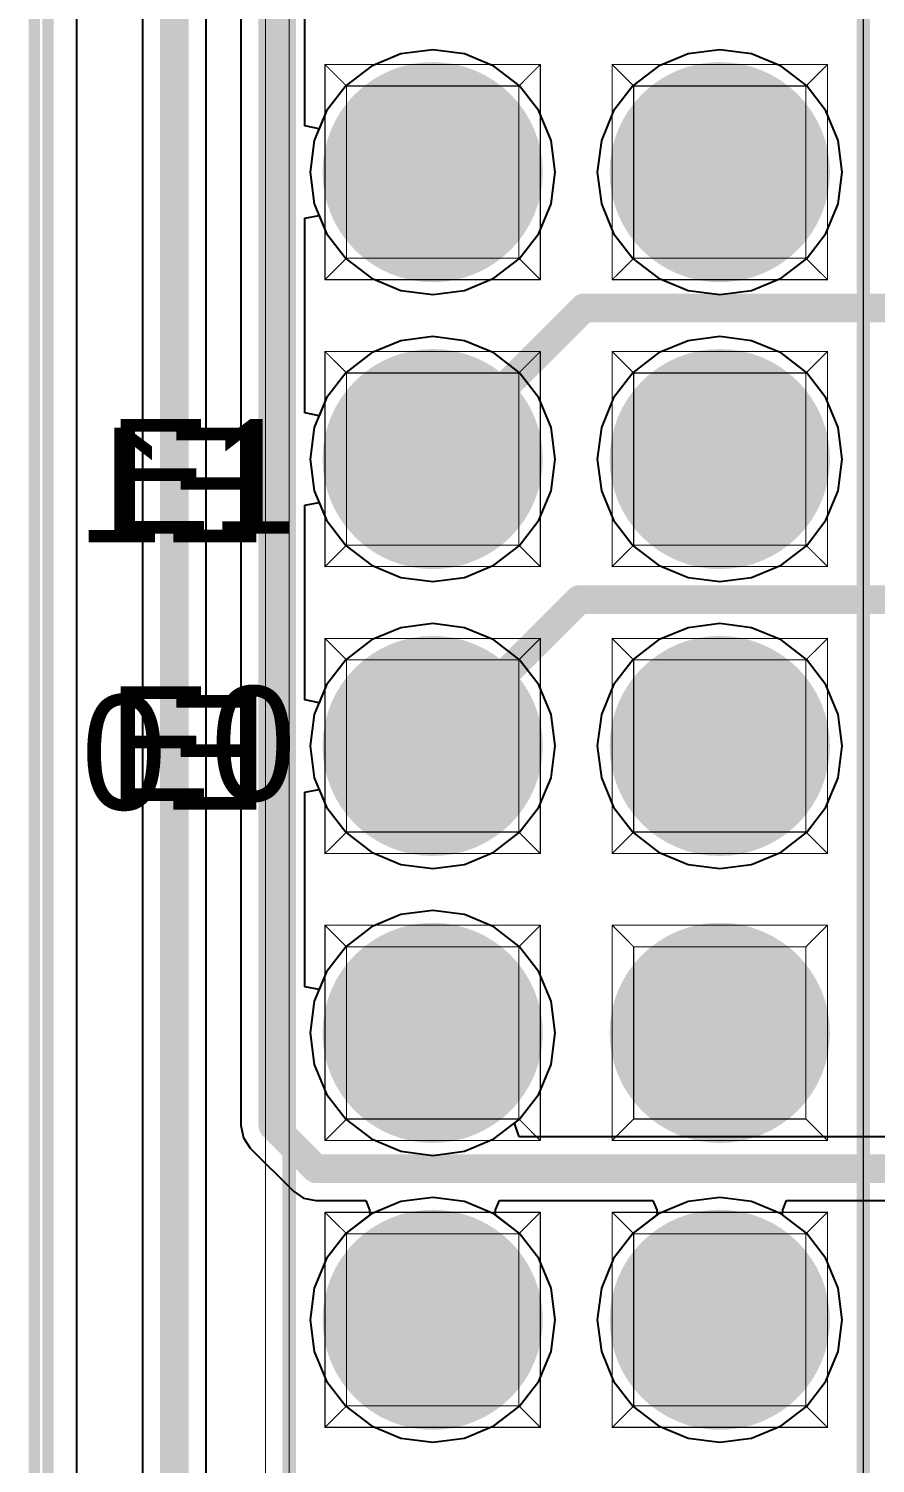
# Model space of a CAD drawing. Header units: millimetres. Extents: x 307 to 423, y 231 to 400.
# Drawn here: x 338.73 to 346.22, y 254.88 to 267.58 of the extents above; entities that cross this region are included whole.
import ezdxf

# ---------------------------------------------------------------- set-up
doc = ezdxf.new("R2010")
doc.units = ezdxf.units.MM
for name, color, linetype in [('BottomLayer', 5, 'Continuous'), ('BottomOverlay', 54, 'Continuous'), ('BottomSolder', 6, 'Continuous'), ('Mechanical1', 6, 'Continuous'), ('Mechanical14', 56, 'Continuous'), ('Mechanical16', 56, 'Continuous'), ('MidLayer1', 16, 'Continuous'), ('MidLayer2', 76, 'Continuous'), ('MultiLayer', 9, 'Continuous'), ('PadHoleLayer', 156, 'Continuous'), ('TopLayer', 1, 'Continuous'), ('TopOverlay', 2, 'Continuous'), ('TopSolder', 216, 'Continuous')]:
    doc.layers.add(name, color=color, linetype=linetype)

# ---------------------------------------------------------------- blocks, each defined once
blk = doc.blocks.new('CON_SAMTEC_TSW_135_07_X_D_468')
at = {"layer": 'BottomLayer', "const_width": 0.925}
for points in [[(22.398, 1.27, 1), (23.322, 1.27, 1)], [(24.938, 1.27, 1), (25.862, 1.27, 1)], [(27.478, 1.27, 1), (28.402, 1.27, 1)], [(30.018, 1.27, 1), (30.942, 1.27, 1)], [(32.558, 1.27, 1), (33.482, 1.27, 1)], [(22.398, -1.27, 1), (23.322, -1.27, 1)], [(24.938, -1.27, 1), (25.862, -1.27, 1)], [(27.478, -1.27, 1), (28.402, -1.27, 1)], [(30.018, -1.27, 1), (30.942, -1.27, 1)], [(32.558, -1.27, 1), (33.482, -1.27, 1)]]:
    blk.add_lwpolyline(points, format="xyb", close=True, dxfattribs=at)
at = {"layer": 'BottomSolder', "const_width": 0.975}
for points in [[(22.373, 1.27, 1), (23.347, 1.27, 1)], [(24.913, 1.27, 1), (25.887, 1.27, 1)], [(27.453, 1.27, 1), (28.427, 1.27, 1)], [(29.993, 1.27, 1), (30.967, 1.27, 1)], [(32.533, 1.27, 1), (33.507, 1.27, 1)], [(22.373, -1.27, 1), (23.347, -1.27, 1)], [(24.913, -1.27, 1), (25.887, -1.27, 1)], [(27.453, -1.27, 1), (28.427, -1.27, 1)], [(29.993, -1.27, 1), (30.967, -1.27, 1)], [(32.533, -1.27, 1), (33.507, -1.27, 1)]]:
    blk.add_lwpolyline(points, format="xyb", close=True, dxfattribs=at)
at = {"layer": 'Mechanical14', "const_width": 0.01}
for points in [[(44.45, 2.54), (-44.45, 2.54)], [(21.907, 0.318), (21.907, 2.223)], [(22.098, 2.032), (21.907, 2.223)], [(23.812, 2.223), (21.907, 2.223)], [(23.622, 2.032), (23.812, 2.223)], [(23.812, 0.318), (23.812, 2.223)], [(24.448, 0.318), (24.448, 2.223)], [(24.638, 2.032), (24.448, 2.223)], [(26.352, 2.223), (24.448, 2.223)], [(26.162, 2.032), (26.352, 2.223)], [(26.352, 0.318), (26.352, 2.223)], [(26.988, 0.318), (26.988, 2.223)], [(27.178, 2.032), (26.988, 2.223)], [(28.892, 2.223), (26.988, 2.223)], [(28.702, 2.032), (28.892, 2.223)], [(28.892, 0.318), (28.892, 2.223)], [(29.527, 0.318), (29.527, 2.223)], [(31.433, 2.223), (29.527, 2.223)], [(29.718, 2.032), (29.527, 2.223)], [(31.242, 2.032), (31.433, 2.223)], [(31.433, 0.318), (31.433, 2.223)], [(32.068, 0.318), (32.068, 2.223)], [(33.972, 2.223), (32.068, 2.223)], [(32.258, 2.032), (32.068, 2.223)], [(33.782, 2.032), (33.972, 2.223)], [(33.972, 0.318), (33.972, 2.223)], [(22.098, 0.508), (22.098, 2.032)], [(23.622, 2.032), (22.098, 2.032)], [(23.622, 0.508), (23.622, 2.032)], [(24.638, 0.508), (24.638, 2.032)], [(26.162, 2.032), (24.638, 2.032)], [(26.162, 0.508), (26.162, 2.032)], [(27.178, 0.508), (27.178, 2.032)], [(28.702, 2.032), (27.178, 2.032)], [(28.702, 0.508), (28.702, 2.032)], [(31.242, 2.032), (29.718, 2.032)], [(29.718, 0.508), (29.718, 2.032)], [(31.242, 0.508), (31.242, 2.032)], [(33.782, 2.032), (32.258, 2.032)], [(32.258, 0.508), (32.258, 2.032)], [(33.782, 0.508), (33.782, 2.032)], [(21.907, 0.318), (22.098, 0.508)], [(23.622, 0.508), (22.098, 0.508)], [(23.812, 0.318), (23.622, 0.508)], [(24.448, 0.318), (24.638, 0.508)], [(26.162, 0.508), (24.638, 0.508)], [(26.352, 0.318), (26.162, 0.508)], [(26.988, 0.318), (27.178, 0.508)], [(28.702, 0.508), (27.178, 0.508)], [(28.892, 0.318), (28.702, 0.508)], [(29.527, 0.318), (29.718, 0.508)], [(31.242, 0.508), (29.718, 0.508)], [(31.433, 0.318), (31.242, 0.508)], [(32.068, 0.318), (32.258, 0.508)], [(33.782, 0.508), (32.258, 0.508)], [(33.972, 0.318), (33.782, 0.508)], [(23.812, 0.318), (21.907, 0.318)], [(26.352, 0.318), (24.448, 0.318)], [(28.892, 0.318), (26.988, 0.318)], [(31.433, 0.318), (29.527, 0.318)], [(33.972, 0.318), (32.068, 0.318)], [(21.907, -2.223), (21.907, -0.318)], [(22.098, -0.508), (21.907, -0.318)], [(23.812, -0.318), (21.907, -0.318)], [(23.622, -0.508), (23.812, -0.318)], [(23.812, -2.223), (23.812, -0.318)], [(24.448, -2.223), (24.448, -0.318)], [(24.638, -0.508), (24.448, -0.318)], [(26.352, -0.318), (24.448, -0.318)], [(26.162, -0.508), (26.352, -0.318)], [(26.352, -2.223), (26.352, -0.318)], [(26.988, -2.223), (26.988, -0.318)], [(27.178, -0.508), (26.988, -0.318)], [(28.892, -0.318), (26.988, -0.318)], [(28.702, -0.508), (28.892, -0.318)], [(28.892, -2.223), (28.892, -0.318)], [(29.527, -2.223), (29.527, -0.318)], [(29.718, -0.508), (29.527, -0.318)], [(31.433, -0.318), (29.527, -0.318)], [(31.242, -0.508), (31.433, -0.318)], [(31.433, -2.223), (31.433, -0.318)], [(32.068, -2.223), (32.068, -0.318)], [(32.258, -0.508), (32.068, -0.318)], [(33.972, -0.318), (32.068, -0.318)], [(33.782, -0.508), (33.972, -0.318)], [(33.972, -2.223), (33.972, -0.318)], [(23.622, -0.508), (22.098, -0.508)], [(22.098, -2.032), (22.098, -0.508)], [(23.622, -2.032), (23.622, -0.508)], [(24.638, -2.032), (24.638, -0.508)], [(26.162, -0.508), (24.638, -0.508)], [(26.162, -2.032), (26.162, -0.508)], [(27.178, -2.032), (27.178, -0.508)], [(28.702, -0.508), (27.178, -0.508)], [(28.702, -2.032), (28.702, -0.508)], [(31.242, -0.508), (29.718, -0.508)], [(29.718, -2.032), (29.718, -0.508)], [(31.242, -2.032), (31.242, -0.508)], [(33.782, -0.508), (32.258, -0.508)], [(32.258, -2.032), (32.258, -0.508)], [(33.782, -2.032), (33.782, -0.508)], [(21.907, -2.223), (22.098, -2.032)], [(23.622, -2.032), (22.098, -2.032)], [(23.812, -2.223), (23.622, -2.032)], [(24.448, -2.223), (24.638, -2.032)], [(26.162, -2.032), (24.638, -2.032)], [(26.352, -2.223), (26.162, -2.032)], [(26.988, -2.223), (27.178, -2.032)], [(28.702, -2.032), (27.178, -2.032)], [(28.892, -2.223), (28.702, -2.032)], [(29.527, -2.223), (29.718, -2.032)], [(31.242, -2.032), (29.718, -2.032)], [(31.433, -2.223), (31.242, -2.032)], [(32.068, -2.223), (32.258, -2.032)], [(33.782, -2.032), (32.258, -2.032)], [(33.972, -2.223), (33.782, -2.032)], [(23.812, -2.223), (21.907, -2.223)], [(26.352, -2.223), (24.448, -2.223)], [(28.892, -2.223), (26.988, -2.223)], [(31.433, -2.223), (29.527, -2.223)], [(33.972, -2.223), (32.068, -2.223)], [(44.45, -2.54), (-44.45, -2.54)]]:
    blk.add_lwpolyline(points, dxfattribs=at)
at = {"layer": 'Mechanical14', "const_width": 0.005}
for points in [[(21.905, 2.223, 1), (21.91, 2.223, 1)], [(21.905, 2.223, 1), (21.91, 2.223, 1)], [(21.905, 2.223, 1), (21.91, 2.223, 1)], [(23.81, 2.223, 1), (23.815, 2.223, 1)], [(23.81, 2.223, 1), (23.815, 2.223, 1)], [(23.81, 2.223, 1), (23.815, 2.223, 1)], [(24.445, 2.223, 1), (24.45, 2.223, 1)], [(24.445, 2.223, 1), (24.45, 2.223, 1)], [(24.445, 2.223, 1), (24.45, 2.223, 1)], [(26.35, 2.223, 1), (26.355, 2.223, 1)], [(26.35, 2.223, 1), (26.355, 2.223, 1)], [(26.35, 2.223, 1), (26.355, 2.223, 1)], [(26.985, 2.223, 1), (26.99, 2.223, 1)], [(26.985, 2.223, 1), (26.99, 2.223, 1)], [(26.985, 2.223, 1), (26.99, 2.223, 1)], [(28.89, 2.223, 1), (28.895, 2.223, 1)], [(28.89, 2.223, 1), (28.895, 2.223, 1)], [(28.89, 2.223, 1), (28.895, 2.223, 1)], [(29.525, 2.223, 1), (29.53, 2.223, 1)], [(29.525, 2.223, 1), (29.53, 2.223, 1)], [(29.525, 2.223, 1), (29.53, 2.223, 1)], [(31.43, 2.223, 1), (31.435, 2.223, 1)], [(31.43, 2.223, 1), (31.435, 2.223, 1)], [(31.43, 2.223, 1), (31.435, 2.223, 1)], [(32.065, 2.223, 1), (32.07, 2.223, 1)], [(32.065, 2.223, 1), (32.07, 2.223, 1)], [(32.065, 2.223, 1), (32.07, 2.223, 1)], [(33.97, 2.223, 1), (33.975, 2.223, 1)], [(33.97, 2.223, 1), (33.975, 2.223, 1)], [(33.97, 2.223, 1), (33.975, 2.223, 1)], [(22.096, 2.032, 1), (22.1, 2.032, 1)], [(22.096, 2.032, 1), (22.1, 2.032, 1)], [(22.096, 2.032, 1), (22.1, 2.032, 1)], [(23.62, 2.032, 1), (23.624, 2.032, 1)], [(23.62, 2.032, 1), (23.624, 2.032, 1)], [(23.62, 2.032, 1), (23.624, 2.032, 1)], [(24.636, 2.032, 1), (24.64, 2.032, 1)], [(24.636, 2.032, 1), (24.64, 2.032, 1)], [(24.636, 2.032, 1), (24.64, 2.032, 1)], [(26.16, 2.032, 1), (26.164, 2.032, 1)], [(26.16, 2.032, 1), (26.164, 2.032, 1)], [(26.16, 2.032, 1), (26.164, 2.032, 1)], [(27.176, 2.032, 1), (27.18, 2.032, 1)], [(27.176, 2.032, 1), (27.18, 2.032, 1)], [(27.176, 2.032, 1), (27.18, 2.032, 1)], [(28.7, 2.032, 1), (28.704, 2.032, 1)], [(28.7, 2.032, 1), (28.704, 2.032, 1)], [(28.7, 2.032, 1), (28.704, 2.032, 1)], [(29.716, 2.032, 1), (29.72, 2.032, 1)], [(29.716, 2.032, 1), (29.72, 2.032, 1)], [(29.716, 2.032, 1), (29.72, 2.032, 1)], [(31.24, 2.032, 1), (31.244, 2.032, 1)], [(31.24, 2.032, 1), (31.244, 2.032, 1)], [(31.24, 2.032, 1), (31.244, 2.032, 1)], [(32.256, 2.032, 1), (32.26, 2.032, 1)], [(32.256, 2.032, 1), (32.26, 2.032, 1)], [(32.256, 2.032, 1), (32.26, 2.032, 1)], [(33.78, 2.032, 1), (33.784, 2.032, 1)], [(33.78, 2.032, 1), (33.784, 2.032, 1)], [(33.78, 2.032, 1), (33.784, 2.032, 1)], [(22.096, 0.508, 1), (22.1, 0.508, 1)], [(22.096, 0.508, 1), (22.1, 0.508, 1)], [(22.096, 0.508, 1), (22.1, 0.508, 1)], [(23.62, 0.508, 1), (23.624, 0.508, 1)], [(23.62, 0.508, 1), (23.624, 0.508, 1)], [(23.62, 0.508, 1), (23.624, 0.508, 1)], [(24.636, 0.508, 1), (24.64, 0.508, 1)], [(24.636, 0.508, 1), (24.64, 0.508, 1)], [(24.636, 0.508, 1), (24.64, 0.508, 1)], [(26.16, 0.508, 1), (26.164, 0.508, 1)], [(26.16, 0.508, 1), (26.164, 0.508, 1)], [(26.16, 0.508, 1), (26.164, 0.508, 1)], [(27.176, 0.508, 1), (27.18, 0.508, 1)], [(27.176, 0.508, 1), (27.18, 0.508, 1)], [(27.176, 0.508, 1), (27.18, 0.508, 1)], [(28.7, 0.508, 1), (28.704, 0.508, 1)], [(28.7, 0.508, 1), (28.704, 0.508, 1)], [(28.7, 0.508, 1), (28.704, 0.508, 1)], [(29.716, 0.508, 1), (29.72, 0.508, 1)], [(29.716, 0.508, 1), (29.72, 0.508, 1)], [(29.716, 0.508, 1), (29.72, 0.508, 1)], [(31.24, 0.508, 1), (31.244, 0.508, 1)], [(31.24, 0.508, 1), (31.244, 0.508, 1)], [(31.24, 0.508, 1), (31.244, 0.508, 1)], [(32.256, 0.508, 1), (32.26, 0.508, 1)], [(32.256, 0.508, 1), (32.26, 0.508, 1)], [(32.256, 0.508, 1), (32.26, 0.508, 1)], [(33.78, 0.508, 1), (33.784, 0.508, 1)], [(33.78, 0.508, 1), (33.784, 0.508, 1)], [(33.78, 0.508, 1), (33.784, 0.508, 1)], [(21.905, 0.318, 1), (21.91, 0.318, 1)], [(21.905, 0.318, 1), (21.91, 0.318, 1)], [(21.905, 0.318, 1), (21.91, 0.318, 1)], [(23.81, 0.318, 1), (23.815, 0.318, 1)], [(23.81, 0.318, 1), (23.815, 0.318, 1)], [(23.81, 0.318, 1), (23.815, 0.318, 1)], [(24.445, 0.318, 1), (24.45, 0.318, 1)], [(24.445, 0.318, 1), (24.45, 0.318, 1)], [(24.445, 0.318, 1), (24.45, 0.318, 1)], [(26.35, 0.318, 1), (26.355, 0.318, 1)], [(26.35, 0.318, 1), (26.355, 0.318, 1)], [(26.35, 0.318, 1), (26.355, 0.318, 1)], [(26.985, 0.318, 1), (26.99, 0.318, 1)], [(26.985, 0.318, 1), (26.99, 0.318, 1)], [(26.985, 0.318, 1), (26.99, 0.318, 1)], [(28.89, 0.318, 1), (28.895, 0.318, 1)], [(28.89, 0.318, 1), (28.895, 0.318, 1)], [(28.89, 0.318, 1), (28.895, 0.318, 1)], [(29.525, 0.318, 1), (29.53, 0.318, 1)], [(29.525, 0.318, 1), (29.53, 0.318, 1)], [(29.525, 0.318, 1), (29.53, 0.318, 1)], [(31.43, 0.318, 1), (31.435, 0.318, 1)], [(31.43, 0.318, 1), (31.435, 0.318, 1)], [(31.43, 0.318, 1), (31.435, 0.318, 1)], [(32.065, 0.318, 1), (32.07, 0.318, 1)], [(32.065, 0.318, 1), (32.07, 0.318, 1)], [(32.065, 0.318, 1), (32.07, 0.318, 1)], [(33.97, 0.318, 1), (33.975, 0.318, 1)], [(33.97, 0.318, 1), (33.975, 0.318, 1)], [(33.97, 0.318, 1), (33.975, 0.318, 1)], [(21.905, -0.318, 1), (21.91, -0.318, 1)], [(21.905, -0.318, 1), (21.91, -0.318, 1)], [(21.905, -0.318, 1), (21.91, -0.318, 1)], [(23.81, -0.318, 1), (23.815, -0.318, 1)], [(23.81, -0.318, 1), (23.815, -0.318, 1)], [(23.81, -0.318, 1), (23.815, -0.318, 1)], [(24.445, -0.318, 1), (24.45, -0.318, 1)], [(24.445, -0.318, 1), (24.45, -0.318, 1)], [(24.445, -0.318, 1), (24.45, -0.318, 1)], [(26.35, -0.318, 1), (26.355, -0.318, 1)], [(26.35, -0.318, 1), (26.355, -0.318, 1)], [(26.35, -0.318, 1), (26.355, -0.318, 1)], [(26.985, -0.318, 1), (26.99, -0.318, 1)], [(26.985, -0.318, 1), (26.99, -0.318, 1)], [(26.985, -0.318, 1), (26.99, -0.318, 1)], [(28.89, -0.318, 1), (28.895, -0.318, 1)], [(28.89, -0.318, 1), (28.895, -0.318, 1)], [(28.89, -0.318, 1), (28.895, -0.318, 1)], [(29.525, -0.318, 1), (29.53, -0.318, 1)], [(29.525, -0.318, 1), (29.53, -0.318, 1)], [(29.525, -0.318, 1), (29.53, -0.318, 1)], [(31.43, -0.318, 1), (31.435, -0.318, 1)], [(31.43, -0.318, 1), (31.435, -0.318, 1)], [(31.43, -0.318, 1), (31.435, -0.318, 1)], [(32.065, -0.318, 1), (32.07, -0.318, 1)], [(32.065, -0.318, 1), (32.07, -0.318, 1)], [(32.065, -0.318, 1), (32.07, -0.318, 1)], [(33.97, -0.318, 1), (33.975, -0.318, 1)], [(33.97, -0.318, 1), (33.975, -0.318, 1)], [(33.97, -0.318, 1), (33.975, -0.318, 1)], [(22.096, -0.508, 1), (22.1, -0.508, 1)], [(22.096, -0.508, 1), (22.1, -0.508, 1)], [(22.096, -0.508, 1), (22.1, -0.508, 1)], [(23.62, -0.508, 1), (23.624, -0.508, 1)], [(23.62, -0.508, 1), (23.624, -0.508, 1)], [(23.62, -0.508, 1), (23.624, -0.508, 1)], [(24.636, -0.508, 1), (24.64, -0.508, 1)], [(24.636, -0.508, 1), (24.64, -0.508, 1)], [(24.636, -0.508, 1), (24.64, -0.508, 1)], [(26.16, -0.508, 1), (26.164, -0.508, 1)], [(26.16, -0.508, 1), (26.164, -0.508, 1)], [(26.16, -0.508, 1), (26.164, -0.508, 1)], [(27.176, -0.508, 1), (27.18, -0.508, 1)], [(27.176, -0.508, 1), (27.18, -0.508, 1)], [(27.176, -0.508, 1), (27.18, -0.508, 1)], [(28.7, -0.508, 1), (28.704, -0.508, 1)], [(28.7, -0.508, 1), (28.704, -0.508, 1)], [(28.7, -0.508, 1), (28.704, -0.508, 1)], [(29.716, -0.508, 1), (29.72, -0.508, 1)], [(29.716, -0.508, 1), (29.72, -0.508, 1)], [(29.716, -0.508, 1), (29.72, -0.508, 1)], [(31.24, -0.508, 1), (31.244, -0.508, 1)], [(31.24, -0.508, 1), (31.244, -0.508, 1)], [(31.24, -0.508, 1), (31.244, -0.508, 1)], [(32.256, -0.508, 1), (32.26, -0.508, 1)], [(32.256, -0.508, 1), (32.26, -0.508, 1)], [(32.256, -0.508, 1), (32.26, -0.508, 1)], [(33.78, -0.508, 1), (33.784, -0.508, 1)], [(33.78, -0.508, 1), (33.784, -0.508, 1)], [(33.78, -0.508, 1), (33.784, -0.508, 1)], [(22.096, -2.032, 1), (22.1, -2.032, 1)], [(22.096, -2.032, 1), (22.1, -2.032, 1)], [(22.096, -2.032, 1), (22.1, -2.032, 1)], [(23.62, -2.032, 1), (23.624, -2.032, 1)], [(23.62, -2.032, 1), (23.624, -2.032, 1)], [(23.62, -2.032, 1), (23.624, -2.032, 1)], [(24.636, -2.032, 1), (24.64, -2.032, 1)], [(24.636, -2.032, 1), (24.64, -2.032, 1)], [(24.636, -2.032, 1), (24.64, -2.032, 1)], [(26.16, -2.032, 1), (26.164, -2.032, 1)], [(26.16, -2.032, 1), (26.164, -2.032, 1)], [(26.16, -2.032, 1), (26.164, -2.032, 1)], [(27.176, -2.032, 1), (27.18, -2.032, 1)], [(27.176, -2.032, 1), (27.18, -2.032, 1)], [(27.176, -2.032, 1), (27.18, -2.032, 1)], [(28.7, -2.032, 1), (28.704, -2.032, 1)], [(28.7, -2.032, 1), (28.704, -2.032, 1)], [(28.7, -2.032, 1), (28.704, -2.032, 1)], [(29.716, -2.032, 1), (29.72, -2.032, 1)], [(29.716, -2.032, 1), (29.72, -2.032, 1)], [(29.716, -2.032, 1), (29.72, -2.032, 1)], [(31.24, -2.032, 1), (31.244, -2.032, 1)], [(31.24, -2.032, 1), (31.244, -2.032, 1)], [(31.24, -2.032, 1), (31.244, -2.032, 1)], [(32.256, -2.032, 1), (32.26, -2.032, 1)], [(32.256, -2.032, 1), (32.26, -2.032, 1)], [(32.256, -2.032, 1), (32.26, -2.032, 1)], [(33.78, -2.032, 1), (33.784, -2.032, 1)], [(33.78, -2.032, 1), (33.784, -2.032, 1)], [(33.78, -2.032, 1), (33.784, -2.032, 1)], [(21.905, -2.223, 1), (21.91, -2.223, 1)], [(21.905, -2.223, 1), (21.91, -2.223, 1)], [(21.905, -2.223, 1), (21.91, -2.223, 1)], [(23.81, -2.223, 1), (23.815, -2.223, 1)], [(23.81, -2.223, 1), (23.815, -2.223, 1)], [(23.81, -2.223, 1), (23.815, -2.223, 1)], [(24.445, -2.223, 1), (24.45, -2.223, 1)], [(24.445, -2.223, 1), (24.45, -2.223, 1)], [(24.445, -2.223, 1), (24.45, -2.223, 1)], [(26.35, -2.223, 1), (26.355, -2.223, 1)], [(26.35, -2.223, 1), (26.355, -2.223, 1)], [(26.35, -2.223, 1), (26.355, -2.223, 1)], [(26.985, -2.223, 1), (26.99, -2.223, 1)], [(26.985, -2.223, 1), (26.99, -2.223, 1)], [(26.985, -2.223, 1), (26.99, -2.223, 1)], [(28.89, -2.223, 1), (28.895, -2.223, 1)], [(28.89, -2.223, 1), (28.895, -2.223, 1)], [(28.89, -2.223, 1), (28.895, -2.223, 1)], [(29.525, -2.223, 1), (29.53, -2.223, 1)], [(29.525, -2.223, 1), (29.53, -2.223, 1)], [(29.525, -2.223, 1), (29.53, -2.223, 1)], [(31.43, -2.223, 1), (31.435, -2.223, 1)], [(31.43, -2.223, 1), (31.435, -2.223, 1)], [(31.43, -2.223, 1), (31.435, -2.223, 1)], [(32.065, -2.223, 1), (32.07, -2.223, 1)], [(32.065, -2.223, 1), (32.07, -2.223, 1)], [(32.065, -2.223, 1), (32.07, -2.223, 1)], [(33.97, -2.223, 1), (33.975, -2.223, 1)], [(33.97, -2.223, 1), (33.975, -2.223, 1)], [(33.97, -2.223, 1), (33.975, -2.223, 1)]]:
    blk.add_lwpolyline(points, format="xyb", close=True, dxfattribs=at)
at = {"layer": 'Mechanical16', "const_width": 0.01}
blk.add_lwpolyline([(44.67, -2.75), (-44.67, -2.75)], dxfattribs=at)
at = {"layer": 'MidLayer1', "const_width": 0.925}
for points in [[(22.398, 1.27, 1), (23.322, 1.27, 1)], [(24.938, 1.27, 1), (25.862, 1.27, 1)], [(27.478, 1.27, 1), (28.402, 1.27, 1)], [(30.018, 1.27, 1), (30.942, 1.27, 1)], [(32.558, 1.27, 1), (33.482, 1.27, 1)], [(22.398, -1.27, 1), (23.322, -1.27, 1)], [(24.938, -1.27, 1), (25.862, -1.27, 1)], [(27.478, -1.27, 1), (28.402, -1.27, 1)], [(30.018, -1.27, 1), (30.942, -1.27, 1)], [(32.558, -1.27, 1), (33.482, -1.27, 1)]]:
    blk.add_lwpolyline(points, format="xyb", close=True, dxfattribs=at)
at = {"layer": 'MidLayer2', "const_width": 0.925}
for points in [[(22.398, 1.27, 1), (23.322, 1.27, 1)], [(24.938, 1.27, 1), (25.862, 1.27, 1)], [(27.478, 1.27, 1), (28.402, 1.27, 1)], [(30.018, 1.27, 1), (30.942, 1.27, 1)], [(32.558, 1.27, 1), (33.482, 1.27, 1)], [(22.398, -1.27, 1), (23.322, -1.27, 1)], [(24.938, -1.27, 1), (25.862, -1.27, 1)], [(27.478, -1.27, 1), (28.402, -1.27, 1)], [(30.018, -1.27, 1), (30.942, -1.27, 1)], [(32.558, -1.27, 1), (33.482, -1.27, 1)]]:
    blk.add_lwpolyline(points, format="xyb", close=True, dxfattribs=at)
at = {"layer": 'MultiLayer', "const_width": 0.925}
for points in [[(22.398, 1.27, 1), (23.322, 1.27, 1)], [(24.938, 1.27, 1), (25.862, 1.27, 1)], [(27.478, 1.27, 1), (28.402, 1.27, 1)], [(30.018, 1.27, 1), (30.942, 1.27, 1)], [(32.558, 1.27, 1), (33.482, 1.27, 1)], [(22.398, -1.27, 1), (23.322, -1.27, 1)], [(24.938, -1.27, 1), (25.862, -1.27, 1)], [(27.478, -1.27, 1), (28.402, -1.27, 1)], [(30.018, -1.27, 1), (30.942, -1.27, 1)], [(32.558, -1.27, 1), (33.482, -1.27, 1)]]:
    blk.add_lwpolyline(points, format="xyb", close=True, dxfattribs=at)
at = {"layer": 'PadHoleLayer', "const_width": 0.5}
for points in [[(22.61, 1.27, 1), (23.11, 1.27, 1)], [(25.15, 1.27, 1), (25.65, 1.27, 1)], [(27.69, 1.27, 1), (28.19, 1.27, 1)], [(30.23, 1.27, 1), (30.73, 1.27, 1)], [(32.77, 1.27, 1), (33.27, 1.27, 1)], [(22.61, -1.27, 1), (23.11, -1.27, 1)], [(25.15, -1.27, 1), (25.65, -1.27, 1)], [(27.69, -1.27, 1), (28.19, -1.27, 1)], [(30.23, -1.27, 1), (30.73, -1.27, 1)], [(32.77, -1.27, 1), (33.27, -1.27, 1)]]:
    blk.add_lwpolyline(points, format="xyb", close=True, dxfattribs=at)
at = {"layer": 'TopLayer', "const_width": 0.925}
for points in [[(22.398, 1.27, 1), (23.322, 1.27, 1)], [(24.938, 1.27, 1), (25.862, 1.27, 1)], [(27.478, 1.27, 1), (28.402, 1.27, 1)], [(30.018, 1.27, 1), (30.942, 1.27, 1)], [(32.558, 1.27, 1), (33.482, 1.27, 1)], [(22.398, -1.27, 1), (23.322, -1.27, 1)], [(24.938, -1.27, 1), (25.862, -1.27, 1)], [(27.478, -1.27, 1), (28.402, -1.27, 1)], [(30.018, -1.27, 1), (30.942, -1.27, 1)], [(32.558, -1.27, 1), (33.482, -1.27, 1)]]:
    blk.add_lwpolyline(points, format="xyb", close=True, dxfattribs=at)
at = {"layer": 'TopOverlay', "const_width": 0.12}
for points in [[(44.45, 2.54), (-44.45, 2.54)], [(44.45, -2.54), (-44.45, -2.54)]]:
    blk.add_lwpolyline(points, dxfattribs=at)
at = {"layer": 'TopSolder', "const_width": 0.975}
for points in [[(22.373, 1.27, 1), (23.347, 1.27, 1)], [(24.913, 1.27, 1), (25.887, 1.27, 1)], [(27.453, 1.27, 1), (28.427, 1.27, 1)], [(29.993, 1.27, 1), (30.967, 1.27, 1)], [(32.533, 1.27, 1), (33.507, 1.27, 1)], [(22.373, -1.27, 1), (23.347, -1.27, 1)], [(24.913, -1.27, 1), (25.887, -1.27, 1)], [(27.453, -1.27, 1), (28.427, -1.27, 1)], [(29.993, -1.27, 1), (30.967, -1.27, 1)], [(32.533, -1.27, 1), (33.507, -1.27, 1)]]:
    blk.add_lwpolyline(points, format="xyb", close=True, dxfattribs=at)

msp = doc.modelspace()

# ---------------------------------------------------------------- linework, layer by layer
at = {"layer": 'BottomLayer'}
for p, q in [((339.155, 232.696), (339.155, 362.036)), ((342.023, 267.354), (341.761, 267.246)), ((342.304, 267.391), (342.023, 267.354)), ((342.584, 267.354), (342.304, 267.391)), ((342.846, 267.246), (342.584, 267.354)), ((344.563, 267.354), (344.301, 267.246)), ((344.844, 267.391), (344.563, 267.354)), ((345.124, 267.354), (344.844, 267.391)), ((345.386, 267.246), (345.124, 267.354)), ((341.761, 267.246), (341.537, 267.073)), ((343.07, 267.073), (342.846, 267.246)), ((344.301, 267.246), (344.077, 267.073)), ((345.61, 267.073), (345.386, 267.246)), ((341.537, 267.073), (341.365, 266.849)), ((343.243, 266.849), (343.07, 267.073)), ((344.077, 267.073), (343.905, 266.849)), ((345.783, 266.849), (345.61, 267.073)), ((341.365, 266.849), (341.256, 266.587)), ((343.351, 266.587), (343.243, 266.849)), ((343.905, 266.849), (343.796, 266.587)), ((345.891, 266.587), (345.783, 266.849)), ((341.256, 266.587), (341.219, 266.307)), ((343.388, 266.307), (343.351, 266.587)), ((343.796, 266.587), (343.759, 266.307)), ((345.928, 266.307), (345.891, 266.587)), ((341.219, 266.307), (341.256, 266.026)), ((343.351, 266.026), (343.388, 266.307)), ((343.759, 266.307), (343.796, 266.026)), ((345.891, 266.026), (345.928, 266.307)), ((341.256, 266.026), (341.365, 265.765)), ((343.243, 265.765), (343.351, 266.026)), ((343.796, 266.026), (343.905, 265.765)), ((345.783, 265.765), (345.891, 266.026)), ((341.365, 265.765), (341.537, 265.54)), ((343.07, 265.54), (343.243, 265.765)), ((343.905, 265.765), (344.077, 265.54)), ((345.61, 265.54), (345.783, 265.765)), ((341.537, 265.54), (341.761, 265.368)), ((342.846, 265.368), (343.07, 265.54)), ((344.077, 265.54), (344.301, 265.368)), ((345.386, 265.368), (345.61, 265.54)), ((341.761, 265.368), (342.023, 265.259)), ((342.584, 265.259), (342.846, 265.368)), ((344.301, 265.368), (344.563, 265.259)), ((345.124, 265.259), (345.386, 265.368)), ((342.023, 265.259), (342.304, 265.223)), ((342.304, 265.223), (342.584, 265.259)), ((344.563, 265.259), (344.844, 265.223)), ((344.844, 265.223), (345.124, 265.259)), ((342.023, 264.814), (341.761, 264.706)), ((342.304, 264.851), (342.023, 264.814)), ((342.584, 264.814), (342.304, 264.851)), ((342.846, 264.706), (342.584, 264.814)), ((344.563, 264.814), (344.301, 264.706)), ((344.844, 264.851), (344.563, 264.814)), ((345.124, 264.814), (344.844, 264.851)), ((345.386, 264.706), (345.124, 264.814)), ((341.761, 264.706), (341.537, 264.533)), ((343.07, 264.533), (342.846, 264.706)), ((344.301, 264.706), (344.077, 264.533)), ((345.61, 264.533), (345.386, 264.706)), ((341.537, 264.533), (341.365, 264.309)), ((343.243, 264.309), (343.07, 264.533)), ((344.077, 264.533), (343.905, 264.309)), ((345.783, 264.309), (345.61, 264.533)), ((341.365, 264.309), (341.256, 264.047)), ((343.351, 264.047), (343.243, 264.309)), ((343.905, 264.309), (343.796, 264.047)), ((345.891, 264.047), (345.783, 264.309)), ((341.256, 264.047), (341.219, 263.767)), ((343.388, 263.767), (343.351, 264.047)), ((343.796, 264.047), (343.759, 263.767)), ((345.928, 263.767), (345.891, 264.047)), ((341.219, 263.767), (341.256, 263.486)), ((343.351, 263.486), (343.388, 263.767)), ((343.759, 263.767), (343.796, 263.486)), ((345.891, 263.486), (345.928, 263.767)), ((341.256, 263.486), (341.365, 263.225)), ((343.243, 263.225), (343.351, 263.486)), ((343.796, 263.486), (343.905, 263.225)), ((345.783, 263.225), (345.891, 263.486)), ((341.365, 263.225), (341.537, 263)), ((343.07, 263), (343.243, 263.225)), ((343.905, 263.225), (344.077, 263)), ((345.61, 263), (345.783, 263.225)), ((341.537, 263), (341.761, 262.828)), ((342.846, 262.828), (343.07, 263)), ((344.077, 263), (344.301, 262.828)), ((345.386, 262.828), (345.61, 263)), ((341.761, 262.828), (342.023, 262.719)), ((342.584, 262.719), (342.846, 262.828)), ((344.301, 262.828), (344.563, 262.719)), ((345.124, 262.719), (345.386, 262.828)), ((342.023, 262.719), (342.304, 262.683)), ((342.304, 262.683), (342.584, 262.719)), ((344.563, 262.719), (344.844, 262.683)), ((344.844, 262.683), (345.124, 262.719)), ((342.023, 262.274), (341.761, 262.166)), ((342.304, 262.311), (342.023, 262.274)), ((342.584, 262.274), (342.304, 262.311)), ((342.846, 262.166), (342.584, 262.274)), ((344.563, 262.274), (344.301, 262.166)), ((344.844, 262.311), (344.563, 262.274)), ((345.124, 262.274), (344.844, 262.311)), ((345.386, 262.166), (345.124, 262.274)), ((341.761, 262.166), (341.537, 261.993)), ((343.07, 261.993), (342.846, 262.166)), ((344.301, 262.166), (344.077, 261.993)), ((345.61, 261.993), (345.386, 262.166)), ((341.537, 261.993), (341.365, 261.769)), ((343.243, 261.769), (343.07, 261.993)), ((344.077, 261.993), (343.905, 261.769)), ((345.783, 261.769), (345.61, 261.993)), ((341.365, 261.769), (341.256, 261.507)), ((343.351, 261.507), (343.243, 261.769)), ((343.905, 261.769), (343.796, 261.507)), ((345.891, 261.507), (345.783, 261.769)), ((341.256, 261.507), (341.219, 261.227)), ((343.388, 261.227), (343.351, 261.507)), ((343.796, 261.507), (343.759, 261.227)), ((345.928, 261.227), (345.891, 261.507)), ((341.219, 261.227), (341.256, 260.946)), ((343.351, 260.946), (343.388, 261.227)), ((343.759, 261.227), (343.796, 260.946)), ((345.891, 260.946), (345.928, 261.227)), ((341.256, 260.946), (341.365, 260.685)), ((343.243, 260.685), (343.351, 260.946)), ((343.796, 260.946), (343.905, 260.685)), ((345.783, 260.685), (345.891, 260.946)), ((341.365, 260.685), (341.537, 260.46)), ((343.07, 260.46), (343.243, 260.685)), ((343.905, 260.685), (344.077, 260.46)), ((345.61, 260.46), (345.783, 260.685)), ((341.537, 260.46), (341.761, 260.288)), ((342.846, 260.288), (343.07, 260.46)), ((344.077, 260.46), (344.301, 260.288)), ((345.386, 260.288), (345.61, 260.46)), ((341.761, 260.288), (342.023, 260.179)), ((342.584, 260.179), (342.846, 260.288)), ((344.301, 260.288), (344.563, 260.179)), ((345.124, 260.179), (345.386, 260.288)), ((342.023, 260.179), (342.304, 260.143)), ((342.304, 260.143), (342.584, 260.179)), ((344.563, 260.179), (344.844, 260.143)), ((344.844, 260.143), (345.124, 260.179)), ((342.023, 259.734), (341.761, 259.626)), ((342.304, 259.771), (342.023, 259.734)), ((342.584, 259.734), (342.304, 259.771)), ((342.846, 259.626), (342.584, 259.734)), ((341.761, 259.626), (341.537, 259.453)), ((343.07, 259.453), (342.846, 259.626)), ((341.537, 259.453), (341.365, 259.229)), ((343.243, 259.229), (343.07, 259.453)), ((341.365, 259.229), (341.256, 258.967)), ((343.351, 258.967), (343.243, 259.229)), ((341.256, 258.967), (341.219, 258.687)), ((343.388, 258.687), (343.351, 258.967)), ((341.219, 258.687), (341.256, 258.406)), ((343.351, 258.406), (343.388, 258.687)), ((341.256, 258.406), (341.365, 258.145)), ((343.243, 258.145), (343.351, 258.406)), ((341.365, 258.145), (341.537, 257.92)), ((343.07, 257.92), (343.243, 258.145)), ((341.537, 257.92), (341.761, 257.748)), ((342.846, 257.748), (343.07, 257.92)), ((341.761, 257.748), (342.023, 257.639)), ((342.584, 257.639), (342.846, 257.748)), ((342.023, 257.639), (342.304, 257.603)), ((342.304, 257.603), (342.584, 257.639)), ((342.023, 257.194), (341.761, 257.086)), ((342.304, 257.231), (342.023, 257.194)), ((342.584, 257.194), (342.304, 257.231)), ((342.846, 257.086), (342.584, 257.194)), ((344.563, 257.194), (344.301, 257.086)), ((344.844, 257.231), (344.563, 257.194)), ((345.124, 257.194), (344.844, 257.231)), ((345.386, 257.086), (345.124, 257.194)), ((341.761, 257.086), (341.537, 256.913)), ((343.07, 256.913), (342.846, 257.086)), ((344.301, 257.086), (344.077, 256.913)), ((345.61, 256.913), (345.386, 257.086)), ((341.537, 256.913), (341.365, 256.689)), ((343.243, 256.689), (343.07, 256.913)), ((344.077, 256.913), (343.905, 256.689)), ((345.783, 256.689), (345.61, 256.913)), ((341.365, 256.689), (341.256, 256.427)), ((343.351, 256.427), (343.243, 256.689)), ((343.905, 256.689), (343.796, 256.427)), ((345.891, 256.427), (345.783, 256.689)), ((341.256, 256.427), (341.219, 256.147)), ((343.388, 256.147), (343.351, 256.427)), ((343.796, 256.427), (343.759, 256.147)), ((345.928, 256.147), (345.891, 256.427)), ((341.219, 256.147), (341.256, 255.866)), ((343.351, 255.866), (343.388, 256.147)), ((343.759, 256.147), (343.796, 255.866)), ((345.891, 255.866), (345.928, 256.147)), ((341.256, 255.866), (341.365, 255.605)), ((343.243, 255.605), (343.351, 255.866)), ((343.796, 255.866), (343.905, 255.605)), ((345.783, 255.605), (345.891, 255.866)), ((341.365, 255.605), (341.537, 255.38)), ((343.07, 255.38), (343.243, 255.605)), ((343.905, 255.605), (344.077, 255.38)), ((345.61, 255.38), (345.783, 255.605)), ((341.537, 255.38), (341.761, 255.208)), ((342.846, 255.208), (343.07, 255.38)), ((344.077, 255.38), (344.301, 255.208)), ((345.386, 255.208), (345.61, 255.38)), ((341.761, 255.208), (342.023, 255.099)), ((342.584, 255.099), (342.846, 255.208)), ((344.301, 255.208), (344.563, 255.099)), ((345.124, 255.099), (345.386, 255.208)), ((342.023, 255.099), (342.304, 255.063)), ((342.304, 255.063), (342.584, 255.099)), ((344.563, 255.099), (344.844, 255.063)), ((344.844, 255.063), (345.124, 255.099))]:
    msp.add_line(p, q, dxfattribs=at)
at = {"layer": 'Mechanical1', "const_width": 0.1}
for points in [[(338.78, 232.747), (338.78, 362.087)], [(338.9, 232.696), (338.9, 362.036)]]:
    msp.add_lwpolyline(points, dxfattribs=at)
at = {"layer": 'MidLayer1'}
for p, q in [((339.155, 232.696), (339.155, 362.036)), ((342.023, 267.354), (341.761, 267.246)), ((342.304, 267.391), (342.023, 267.354)), ((342.584, 267.354), (342.304, 267.391)), ((342.846, 267.246), (342.584, 267.354)), ((344.563, 267.354), (344.301, 267.246)), ((344.844, 267.391), (344.563, 267.354)), ((345.124, 267.354), (344.844, 267.391)), ((345.386, 267.246), (345.124, 267.354)), ((341.761, 267.246), (341.537, 267.073)), ((343.07, 267.073), (342.846, 267.246)), ((344.301, 267.246), (344.077, 267.073)), ((345.61, 267.073), (345.386, 267.246)), ((341.537, 267.073), (341.365, 266.849)), ((343.243, 266.849), (343.07, 267.073)), ((344.077, 267.073), (343.905, 266.849)), ((345.783, 266.849), (345.61, 267.073)), ((341.365, 266.849), (341.256, 266.587)), ((343.351, 266.587), (343.243, 266.849)), ((343.905, 266.849), (343.796, 266.587)), ((345.891, 266.587), (345.783, 266.849)), ((341.256, 266.587), (341.219, 266.307)), ((343.388, 266.307), (343.351, 266.587)), ((343.796, 266.587), (343.759, 266.307)), ((345.928, 266.307), (345.891, 266.587)), ((341.219, 266.307), (341.256, 266.026)), ((343.351, 266.026), (343.388, 266.307)), ((343.759, 266.307), (343.796, 266.026)), ((345.891, 266.026), (345.928, 266.307)), ((341.256, 266.026), (341.365, 265.765)), ((343.243, 265.765), (343.351, 266.026)), ((343.796, 266.026), (343.905, 265.765)), ((345.783, 265.765), (345.891, 266.026)), ((341.365, 265.765), (341.537, 265.54)), ((343.07, 265.54), (343.243, 265.765)), ((343.905, 265.765), (344.077, 265.54)), ((345.61, 265.54), (345.783, 265.765)), ((341.537, 265.54), (341.761, 265.368)), ((342.846, 265.368), (343.07, 265.54)), ((344.077, 265.54), (344.301, 265.368)), ((345.386, 265.368), (345.61, 265.54)), ((341.761, 265.368), (342.023, 265.259)), ((342.584, 265.259), (342.846, 265.368)), ((344.301, 265.368), (344.563, 265.259)), ((345.124, 265.259), (345.386, 265.368)), ((342.023, 265.259), (342.304, 265.223)), ((342.304, 265.223), (342.584, 265.259)), ((344.563, 265.259), (344.844, 265.223)), ((344.844, 265.223), (345.124, 265.259)), ((342.023, 264.814), (341.761, 264.706)), ((342.304, 264.851), (342.023, 264.814)), ((342.584, 264.814), (342.304, 264.851)), ((342.846, 264.706), (342.584, 264.814)), ((344.563, 264.814), (344.301, 264.706)), ((344.844, 264.851), (344.563, 264.814)), ((345.124, 264.814), (344.844, 264.851)), ((345.386, 264.706), (345.124, 264.814)), ((341.761, 264.706), (341.537, 264.533)), ((343.07, 264.533), (342.846, 264.706)), ((344.301, 264.706), (344.077, 264.533)), ((345.61, 264.533), (345.386, 264.706)), ((341.537, 264.533), (341.365, 264.309)), ((343.243, 264.309), (343.07, 264.533)), ((344.077, 264.533), (343.905, 264.309)), ((345.783, 264.309), (345.61, 264.533)), ((341.365, 264.309), (341.256, 264.047)), ((343.351, 264.047), (343.243, 264.309)), ((343.905, 264.309), (343.796, 264.047)), ((345.891, 264.047), (345.783, 264.309)), ((341.256, 264.047), (341.219, 263.767)), ((343.388, 263.767), (343.351, 264.047)), ((343.796, 264.047), (343.759, 263.767)), ((345.928, 263.767), (345.891, 264.047)), ((341.219, 263.767), (341.256, 263.486)), ((343.351, 263.486), (343.388, 263.767)), ((343.759, 263.767), (343.796, 263.486)), ((345.891, 263.486), (345.928, 263.767)), ((341.256, 263.486), (341.365, 263.225)), ((343.243, 263.225), (343.351, 263.486)), ((343.796, 263.486), (343.905, 263.225)), ((345.783, 263.225), (345.891, 263.486)), ((341.365, 263.225), (341.537, 263)), ((343.07, 263), (343.243, 263.225)), ((343.905, 263.225), (344.077, 263)), ((345.61, 263), (345.783, 263.225)), ((341.537, 263), (341.761, 262.828)), ((342.846, 262.828), (343.07, 263)), ((344.077, 263), (344.301, 262.828)), ((345.386, 262.828), (345.61, 263)), ((341.761, 262.828), (342.023, 262.719)), ((342.584, 262.719), (342.846, 262.828)), ((344.301, 262.828), (344.563, 262.719)), ((345.124, 262.719), (345.386, 262.828)), ((342.023, 262.719), (342.304, 262.683)), ((342.304, 262.683), (342.584, 262.719)), ((344.563, 262.719), (344.844, 262.683)), ((344.844, 262.683), (345.124, 262.719)), ((342.023, 262.274), (341.761, 262.166)), ((342.304, 262.311), (342.023, 262.274)), ((342.584, 262.274), (342.304, 262.311)), ((342.846, 262.166), (342.584, 262.274)), ((344.563, 262.274), (344.301, 262.166)), ((344.844, 262.311), (344.563, 262.274)), ((345.124, 262.274), (344.844, 262.311)), ((345.386, 262.166), (345.124, 262.274)), ((341.761, 262.166), (341.537, 261.993)), ((343.07, 261.993), (342.846, 262.166)), ((344.301, 262.166), (344.077, 261.993)), ((345.61, 261.993), (345.386, 262.166)), ((341.537, 261.993), (341.365, 261.769)), ((343.243, 261.769), (343.07, 261.993)), ((344.077, 261.993), (343.905, 261.769)), ((345.783, 261.769), (345.61, 261.993)), ((341.365, 261.769), (341.256, 261.507)), ((343.351, 261.507), (343.243, 261.769)), ((343.905, 261.769), (343.796, 261.507)), ((345.891, 261.507), (345.783, 261.769)), ((341.256, 261.507), (341.219, 261.227)), ((343.388, 261.227), (343.351, 261.507)), ((343.796, 261.507), (343.759, 261.227)), ((345.928, 261.227), (345.891, 261.507)), ((341.219, 261.227), (341.256, 260.946)), ((343.351, 260.946), (343.388, 261.227)), ((343.759, 261.227), (343.796, 260.946)), ((345.891, 260.946), (345.928, 261.227)), ((341.256, 260.946), (341.365, 260.685)), ((343.243, 260.685), (343.351, 260.946)), ((343.796, 260.946), (343.905, 260.685)), ((345.783, 260.685), (345.891, 260.946)), ((341.365, 260.685), (341.537, 260.46)), ((343.07, 260.46), (343.243, 260.685)), ((343.905, 260.685), (344.077, 260.46)), ((345.61, 260.46), (345.783, 260.685)), ((341.537, 260.46), (341.761, 260.288)), ((342.846, 260.288), (343.07, 260.46)), ((344.077, 260.46), (344.301, 260.288)), ((345.386, 260.288), (345.61, 260.46)), ((341.761, 260.288), (342.023, 260.179)), ((342.584, 260.179), (342.846, 260.288)), ((344.301, 260.288), (344.563, 260.179)), ((345.124, 260.179), (345.386, 260.288)), ((342.023, 260.179), (342.304, 260.143)), ((342.304, 260.143), (342.584, 260.179)), ((344.563, 260.179), (344.844, 260.143)), ((344.844, 260.143), (345.124, 260.179)), ((342.023, 259.734), (341.761, 259.626)), ((342.304, 259.771), (342.023, 259.734)), ((342.584, 259.734), (342.304, 259.771)), ((342.846, 259.626), (342.584, 259.734)), ((341.761, 259.626), (341.537, 259.453)), ((343.07, 259.453), (342.846, 259.626)), ((341.537, 259.453), (341.365, 259.229)), ((343.243, 259.229), (343.07, 259.453)), ((341.365, 259.229), (341.256, 258.967)), ((343.351, 258.967), (343.243, 259.229)), ((341.256, 258.967), (341.219, 258.687)), ((343.388, 258.687), (343.351, 258.967)), ((341.219, 258.687), (341.256, 258.406)), ((343.351, 258.406), (343.388, 258.687)), ((341.256, 258.406), (341.365, 258.145)), ((343.243, 258.145), (343.351, 258.406)), ((341.365, 258.145), (341.537, 257.92)), ((343.07, 257.92), (343.243, 258.145)), ((341.537, 257.92), (341.761, 257.748)), ((342.846, 257.748), (343.07, 257.92)), ((341.761, 257.748), (342.023, 257.639)), ((342.584, 257.639), (342.846, 257.748)), ((342.023, 257.639), (342.304, 257.603)), ((342.304, 257.603), (342.584, 257.639)), ((342.023, 257.194), (341.761, 257.086)), ((342.304, 257.231), (342.023, 257.194)), ((342.584, 257.194), (342.304, 257.231)), ((342.846, 257.086), (342.584, 257.194)), ((344.563, 257.194), (344.301, 257.086)), ((344.844, 257.231), (344.563, 257.194)), ((345.124, 257.194), (344.844, 257.231)), ((345.386, 257.086), (345.124, 257.194)), ((341.761, 257.086), (341.537, 256.913)), ((343.07, 256.913), (342.846, 257.086)), ((344.301, 257.086), (344.077, 256.913)), ((345.61, 256.913), (345.386, 257.086)), ((341.537, 256.913), (341.365, 256.689)), ((343.243, 256.689), (343.07, 256.913)), ((344.077, 256.913), (343.905, 256.689)), ((345.783, 256.689), (345.61, 256.913)), ((341.365, 256.689), (341.256, 256.427)), ((343.351, 256.427), (343.243, 256.689)), ((343.905, 256.689), (343.796, 256.427)), ((345.891, 256.427), (345.783, 256.689)), ((341.256, 256.427), (341.219, 256.147)), ((343.388, 256.147), (343.351, 256.427)), ((343.796, 256.427), (343.759, 256.147)), ((345.928, 256.147), (345.891, 256.427)), ((341.219, 256.147), (341.256, 255.866)), ((343.351, 255.866), (343.388, 256.147)), ((343.759, 256.147), (343.796, 255.866)), ((345.891, 255.866), (345.928, 256.147)), ((341.256, 255.866), (341.365, 255.605)), ((343.243, 255.605), (343.351, 255.866)), ((343.796, 255.866), (343.905, 255.605)), ((345.783, 255.605), (345.891, 255.866)), ((341.365, 255.605), (341.537, 255.38)), ((343.07, 255.38), (343.243, 255.605)), ((343.905, 255.605), (344.077, 255.38)), ((345.61, 255.38), (345.783, 255.605)), ((341.537, 255.38), (341.761, 255.208)), ((342.846, 255.208), (343.07, 255.38)), ((344.077, 255.38), (344.301, 255.208)), ((345.386, 255.208), (345.61, 255.38)), ((341.761, 255.208), (342.023, 255.099)), ((342.584, 255.099), (342.846, 255.208)), ((344.301, 255.208), (344.563, 255.099)), ((345.124, 255.099), (345.386, 255.208)), ((342.023, 255.099), (342.304, 255.063)), ((342.304, 255.063), (342.584, 255.099)), ((344.563, 255.099), (344.844, 255.063)), ((344.844, 255.063), (345.124, 255.099))]:
    msp.add_line(p, q, dxfattribs=at)
at = {"layer": 'MidLayer2', "const_width": 0.254}
for points in [[(342.304, 263.767), (343.642, 265.105)], [(343.642, 265.105), (348.188, 265.105)], [(342.304, 261.227), (343.599, 262.522)], [(343.599, 262.522), (346.393, 262.522)]]:
    msp.add_lwpolyline(points, dxfattribs=at)
at = {"layer": 'MidLayer2', "const_width": 0.127}
for points in [[(343.578, 265.105, 1), (343.705, 265.105, 1)], [(343.578, 265.105, 1), (343.705, 265.105, 1)], [(342.24, 263.767, 1), (342.367, 263.767, 1)], [(343.535, 262.522, 1), (343.662, 262.522, 1)], [(343.535, 262.522, 1), (343.662, 262.522, 1)], [(342.24, 261.227, 1), (342.367, 261.227, 1)]]:
    msp.add_lwpolyline(points, format="xyb", close=True, dxfattribs=at)
at = {"layer": 'TopLayer'}
for p, q in [((339.155, 232.696), (339.155, 362.036)), ((339.735, 305.967), (339.735, 244.209)), ((340.3, 244.326), (340.3, 305.85)), ((340.607, 288.87), (340.607, 257.866)), ((341.172, 266.716), (341.172, 268.438)), ((342.023, 267.354), (341.761, 267.246)), ((342.304, 267.391), (342.023, 267.354)), ((342.584, 267.354), (342.304, 267.391)), ((342.846, 267.246), (342.584, 267.354)), ((344.563, 267.354), (344.301, 267.246)), ((344.844, 267.391), (344.563, 267.354)), ((345.124, 267.354), (344.844, 267.391)), ((345.386, 267.246), (345.124, 267.354)), ((341.761, 267.246), (341.537, 267.073)), ((343.07, 267.073), (342.846, 267.246)), ((344.301, 267.246), (344.077, 267.073)), ((345.61, 267.073), (345.386, 267.246)), ((341.537, 267.073), (341.365, 266.849)), ((343.243, 266.849), (343.07, 267.073)), ((344.077, 267.073), (343.905, 266.849)), ((345.783, 266.849), (345.61, 267.073)), ((341.365, 266.849), (341.299, 266.69)), ((343.351, 266.587), (343.243, 266.849)), ((343.905, 266.849), (343.796, 266.587)), ((345.891, 266.587), (345.783, 266.849)), ((341.299, 266.69), (341.172, 266.716)), ((343.388, 266.307), (343.351, 266.587)), ((343.796, 266.587), (343.759, 266.307)), ((345.928, 266.307), (345.891, 266.587)), ((343.351, 266.026), (343.388, 266.307)), ((343.759, 266.307), (343.796, 266.026)), ((345.891, 266.026), (345.928, 266.307)), ((343.243, 265.765), (343.351, 266.026)), ((343.796, 266.026), (343.905, 265.765)), ((345.783, 265.765), (345.891, 266.026)), ((341.172, 265.898), (341.299, 265.923)), ((341.172, 264.176), (341.172, 265.898)), ((341.299, 265.923), (341.365, 265.765)), ((341.365, 265.765), (341.537, 265.54)), ((343.07, 265.54), (343.243, 265.765)), ((343.905, 265.765), (344.077, 265.54)), ((345.61, 265.54), (345.783, 265.765)), ((341.537, 265.54), (341.761, 265.368)), ((342.846, 265.368), (343.07, 265.54)), ((344.077, 265.54), (344.301, 265.368)), ((345.386, 265.368), (345.61, 265.54)), ((341.761, 265.368), (342.023, 265.259)), ((342.584, 265.259), (342.846, 265.368)), ((344.301, 265.368), (344.563, 265.259)), ((345.124, 265.259), (345.386, 265.368)), ((342.023, 265.259), (342.304, 265.223)), ((342.304, 265.223), (342.584, 265.259)), ((344.563, 265.259), (344.844, 265.223)), ((344.844, 265.223), (345.124, 265.259)), ((342.023, 264.814), (341.761, 264.706)), ((342.304, 264.851), (342.023, 264.814)), ((342.584, 264.814), (342.304, 264.851)), ((342.846, 264.706), (342.584, 264.814)), ((344.563, 264.814), (344.301, 264.706)), ((344.844, 264.851), (344.563, 264.814)), ((345.124, 264.814), (344.844, 264.851)), ((345.386, 264.706), (345.124, 264.814)), ((341.761, 264.706), (341.537, 264.533)), ((343.07, 264.533), (342.846, 264.706)), ((344.301, 264.706), (344.077, 264.533)), ((345.61, 264.533), (345.386, 264.706)), ((341.537, 264.533), (341.365, 264.309)), ((343.243, 264.309), (343.07, 264.533)), ((344.077, 264.533), (343.905, 264.309)), ((345.783, 264.309), (345.61, 264.533)), ((341.365, 264.309), (341.299, 264.15)), ((343.351, 264.047), (343.243, 264.309)), ((343.905, 264.309), (343.796, 264.047)), ((345.891, 264.047), (345.783, 264.309)), ((341.299, 264.15), (341.172, 264.176)), ((343.388, 263.767), (343.351, 264.047)), ((343.796, 264.047), (343.759, 263.767)), ((345.928, 263.767), (345.891, 264.047)), ((343.351, 263.486), (343.388, 263.767)), ((343.759, 263.767), (343.796, 263.486)), ((345.891, 263.486), (345.928, 263.767)), ((343.243, 263.225), (343.351, 263.486)), ((343.796, 263.486), (343.905, 263.225)), ((345.783, 263.225), (345.891, 263.486)), ((341.172, 263.358), (341.299, 263.383)), ((341.172, 261.636), (341.172, 263.358)), ((341.299, 263.383), (341.365, 263.225)), ((341.365, 263.225), (341.537, 263)), ((343.07, 263), (343.243, 263.225)), ((343.905, 263.225), (344.077, 263)), ((345.61, 263), (345.783, 263.225)), ((341.537, 263), (341.761, 262.828)), ((342.846, 262.828), (343.07, 263)), ((344.077, 263), (344.301, 262.828)), ((345.386, 262.828), (345.61, 263)), ((341.761, 262.828), (342.023, 262.719)), ((342.584, 262.719), (342.846, 262.828)), ((344.301, 262.828), (344.563, 262.719)), ((345.124, 262.719), (345.386, 262.828)), ((342.023, 262.719), (342.304, 262.683)), ((342.304, 262.683), (342.584, 262.719)), ((344.563, 262.719), (344.844, 262.683)), ((344.844, 262.683), (345.124, 262.719)), ((342.023, 262.274), (341.761, 262.166)), ((342.304, 262.311), (342.023, 262.274)), ((342.584, 262.274), (342.304, 262.311)), ((342.846, 262.166), (342.584, 262.274)), ((344.563, 262.274), (344.301, 262.166)), ((344.844, 262.311), (344.563, 262.274)), ((345.124, 262.274), (344.844, 262.311)), ((345.386, 262.166), (345.124, 262.274)), ((341.761, 262.166), (341.537, 261.993)), ((343.07, 261.993), (342.846, 262.166)), ((344.301, 262.166), (344.077, 261.993)), ((345.61, 261.993), (345.386, 262.166)), ((341.537, 261.993), (341.365, 261.769)), ((343.243, 261.769), (343.07, 261.993)), ((344.077, 261.993), (343.905, 261.769)), ((345.783, 261.769), (345.61, 261.993)), ((341.365, 261.769), (341.299, 261.61)), ((343.351, 261.507), (343.243, 261.769)), ((343.905, 261.769), (343.796, 261.507)), ((345.891, 261.507), (345.783, 261.769)), ((341.299, 261.61), (341.172, 261.636)), ((343.388, 261.227), (343.351, 261.507)), ((343.796, 261.507), (343.759, 261.227)), ((345.928, 261.227), (345.891, 261.507)), ((343.351, 260.946), (343.388, 261.227)), ((343.759, 261.227), (343.796, 260.946)), ((345.891, 260.946), (345.928, 261.227)), ((343.243, 260.685), (343.351, 260.946)), ((343.796, 260.946), (343.905, 260.685)), ((345.783, 260.685), (345.891, 260.946)), ((341.172, 260.818), (341.299, 260.843)), ((341.172, 259.096), (341.172, 260.818)), ((341.299, 260.843), (341.365, 260.685)), ((341.365, 260.685), (341.537, 260.46)), ((343.07, 260.46), (343.243, 260.685)), ((343.905, 260.685), (344.077, 260.46)), ((345.61, 260.46), (345.783, 260.685)), ((341.537, 260.46), (341.761, 260.288)), ((342.846, 260.288), (343.07, 260.46)), ((344.077, 260.46), (344.301, 260.288)), ((345.386, 260.288), (345.61, 260.46)), ((341.761, 260.288), (342.023, 260.179)), ((342.584, 260.179), (342.846, 260.288)), ((344.301, 260.288), (344.563, 260.179)), ((345.124, 260.179), (345.386, 260.288)), ((342.023, 260.179), (342.304, 260.143)), ((342.304, 260.143), (342.584, 260.179)), ((344.563, 260.179), (344.844, 260.143)), ((344.844, 260.143), (345.124, 260.179)), ((342.023, 259.734), (341.761, 259.626)), ((342.304, 259.771), (342.023, 259.734)), ((342.584, 259.734), (342.304, 259.771)), ((342.846, 259.626), (342.584, 259.734)), ((341.761, 259.626), (341.537, 259.453)), ((343.07, 259.453), (342.846, 259.626)), ((341.537, 259.453), (341.365, 259.229)), ((343.243, 259.229), (343.07, 259.453)), ((341.365, 259.229), (341.299, 259.07)), ((343.351, 258.967), (343.243, 259.229)), ((341.299, 259.07), (341.172, 259.096)), ((343.388, 258.687), (343.351, 258.967)), ((343.351, 258.406), (343.388, 258.687)), ((343.243, 258.145), (343.351, 258.406)), ((343.07, 257.92), (343.243, 258.145)), ((340.607, 257.866), (340.607, 257.866)), ((340.607, 257.866), (340.629, 257.758)), ((343.028, 257.887), (343.07, 257.92)), ((343.069, 257.767), (343.028, 257.887)), ((340.629, 257.758), (340.69, 257.666)), ((380.437, 257.767), (343.069, 257.767)), ((340.69, 257.666), (341.071, 257.285)), ((341.071, 257.285), (341.071, 257.285)), ((341.071, 257.285), (341.162, 257.224)), ((341.162, 257.224), (341.27, 257.202)), ((341.27, 257.202), (341.27, 257.202)), ((341.27, 257.202), (341.712, 257.202)), ((341.712, 257.202), (341.746, 257.122)), ((342.861, 257.122), (342.895, 257.202)), ((342.895, 257.202), (344.252, 257.202)), ((344.252, 257.202), (344.286, 257.122)), ((345.401, 257.122), (345.435, 257.202)), ((345.435, 257.202), (380.32, 257.202)), ((341.748, 257.075), (341.537, 256.913)), ((341.746, 257.122), (341.748, 257.075)), ((342.859, 257.075), (342.861, 257.122)), ((343.07, 256.913), (342.859, 257.075)), ((344.288, 257.075), (344.077, 256.913)), ((344.286, 257.122), (344.288, 257.075)), ((345.399, 257.075), (345.401, 257.122)), ((345.61, 256.913), (345.399, 257.075)), ((341.537, 256.913), (341.365, 256.689)), ((343.243, 256.689), (343.07, 256.913)), ((344.077, 256.913), (343.905, 256.689)), ((345.783, 256.689), (345.61, 256.913)), ((341.365, 256.689), (341.256, 256.427)), ((343.351, 256.427), (343.243, 256.689)), ((343.905, 256.689), (343.796, 256.427)), ((345.891, 256.427), (345.783, 256.689)), ((341.256, 256.427), (341.219, 256.147)), ((343.388, 256.147), (343.351, 256.427)), ((343.796, 256.427), (343.759, 256.147)), ((345.928, 256.147), (345.891, 256.427)), ((341.219, 256.147), (341.256, 255.866)), ((343.351, 255.866), (343.388, 256.147)), ((343.759, 256.147), (343.796, 255.866)), ((345.891, 255.866), (345.928, 256.147)), ((341.256, 255.866), (341.365, 255.605)), ((343.243, 255.605), (343.351, 255.866)), ((343.796, 255.866), (343.905, 255.605)), ((345.783, 255.605), (345.891, 255.866)), ((341.365, 255.605), (341.537, 255.38)), ((343.07, 255.38), (343.243, 255.605)), ((343.905, 255.605), (344.077, 255.38)), ((345.61, 255.38), (345.783, 255.605)), ((341.537, 255.38), (341.761, 255.208)), ((342.846, 255.208), (343.07, 255.38)), ((344.077, 255.38), (344.301, 255.208)), ((345.386, 255.208), (345.61, 255.38)), ((341.761, 255.208), (342.023, 255.099)), ((342.584, 255.099), (342.846, 255.208)), ((344.301, 255.208), (344.563, 255.099)), ((345.124, 255.099), (345.386, 255.208)), ((342.023, 255.099), (342.304, 255.063)), ((342.304, 255.063), (342.584, 255.099)), ((344.563, 255.099), (344.844, 255.063)), ((344.844, 255.063), (345.124, 255.099))]:
    msp.add_line(p, q, dxfattribs=at)
at = {"layer": 'TopLayer', "const_width": 0.254}
for points in [[(340.018, 305.967), (340.018, 244.209)], [(340.889, 257.866), (340.889, 288.87)], [(340.889, 257.866), (341.27, 257.485)], [(341.27, 257.485), (380.437, 257.485)]]:
    msp.add_lwpolyline(points, dxfattribs=at)
at = {"layer": 'TopLayer', "const_width": 0.127}
for points in [[(340.826, 257.866, 1), (340.953, 257.866, 1)], [(340.826, 257.866, 1), (340.953, 257.866, 1)], [(341.207, 257.485, 1), (341.334, 257.485, 1)], [(341.207, 257.485, 1), (341.334, 257.485, 1)]]:
    msp.add_lwpolyline(points, format="xyb", close=True, dxfattribs=at)

# ---------------------------------------------------------------- block references
at = {"rotation": 270}
msp.add_blockref('CON_SAMTEC_TSW_135_07_X_D_468', (343.574, 289.167), dxfattribs=at)

# ---------------------------------------------------------------- texts
at = {"layer": 'BottomOverlay', "text_generation_flag": 2}
for s, p in [('E1', (340.856, 263.029)), ('E0', (340.856, 260.663))]:
    msp.add_text(s, height=1.016, rotation=360, dxfattribs=at).set_placement(p)
at = {"layer": 'TopOverlay'}
for s, p in [('E1', (339.433, 263.106)), ('E0', (339.433, 260.74))]:
    msp.add_text(s, height=1.016, rotation=360, dxfattribs=at).set_placement(p)

doc.saveas('drawing.dxf')
